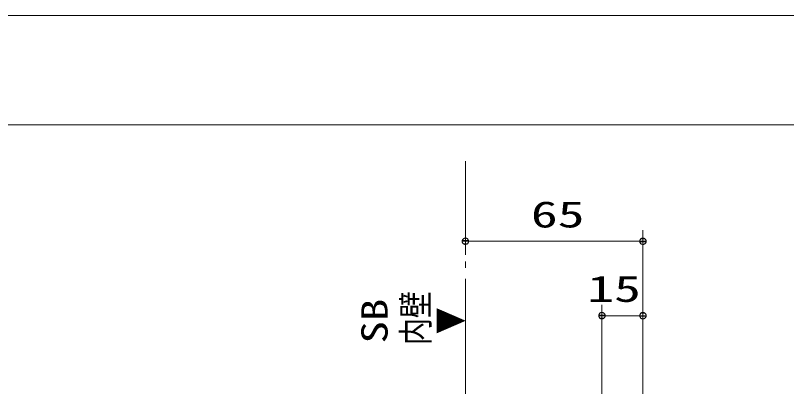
# Model space of a CAD drawing. Units: millimetres on the paper, with parts at other scales. Extents: x -305 to 305, y -152 to 152.
# Drawn here: x -120.4 to -49.8, y 114.6 to 148.5 of the extents above; entities that cross this region are included whole.
import ezdxf
from ezdxf.enums import TextEntityAlignment as Align

# ---------------------------------------------------------------- set-up
doc = ezdxf.new("R2010")
doc.units = ezdxf.units.MM
doc.linetypes.add('LONG_DOUBLE_CHAIN', pattern=[21.8, 18, -1, 0.6, -0.6, 0.6, -1])
for name, color, linetype, lineweight in [('0-2_0', 7, 'Continuous', 9), ('0-3_S3', 7, 'Continuous', 9), ('0-6_図面枠', 3, 'Continuous', 9), ('0-7_DEFPOINTS', 7, 'Continuous', 9)]:
    doc.layers.add(name, color=color, linetype=linetype, lineweight=lineweight)
doc.styles.add('ＭＳ ゴシック', font='')
doc.styles.get('ＭＳ ゴシック').set_extended_font_data('MS Gothic')

# ---------------------------------------------------------------- blocks, each defined once
blk = doc.blocks.new('_DOTSMALL')
at = {"layer": '0-2_0'}
for p, q in [((0.0746, 0.1), (-0.0746, 0.1)), ((0.1223, -0.0248), (-0.1223, -0.0248))]:
    blk.add_line(p, q, dxfattribs=at)
for points in [[(0.125, 0), (0.124, 0.0157), (0.1211, 0.0311), (0.1162, 0.046), (0.1095, 0.0602), (0.1011, 0.0735), (0.0911, 0.0856), (0.0797, 0.0963), (0.067, 0.1055), (0.0532, 0.1131), (0.0386, 0.1189), (0.0234, 0.1228), (0.0078, 0.1248), (-0.0078, 0.1248), (-0.0234, 0.1228), (-0.0386, 0.1189), (-0.0532, 0.1131), (-0.067, 0.1055), (-0.0797, 0.0963), (-0.0911, 0.0856), (-0.1011, 0.0735), (-0.1095, 0.0602), (-0.1162, 0.046), (-0.1211, 0.0311), (-0.124, 0.0157), (-0.125, 0), (0, 0)], [(-0.125, 0), (-0.124, -0.0157), (-0.1211, -0.0311), (-0.1162, -0.046), (-0.1095, -0.0602), (-0.1011, -0.0735), (-0.0911, -0.0856), (-0.0797, -0.0963), (-0.067, -0.1055), (-0.0532, -0.1131), (-0.0386, -0.1189), (-0.0234, -0.1228), (-0.0078, -0.1248), (0.0078, -0.1248), (0.0234, -0.1228), (0.0386, -0.1189), (0.0532, -0.1131), (0.067, -0.1055), (0.0797, -0.0963), (0.0911, -0.0856), (0.1011, -0.0735), (0.1095, -0.0602), (0.1162, -0.046), (0.1211, -0.0311), (0.124, -0.0157), (0.125, 0), (0, 0)]]:
    blk.add_lwpolyline(points, close=True, dxfattribs=at)

msp = doc.modelspace()

# ---------------------------------------------------------------- linework, layer by layer
at = {"layer": '0-3_S3', "linetype": 'LONG_DOUBLE_CHAIN'}
msp.add_line((-79.239, 106.399), (-79.239, 135.183), dxfattribs=at)
at = {"layer": '0-3_S3'}
for p, q in [((-62.99, 95.898), (-62.99, 128.845)), ((-79.239, 128.163), (-79.239, 126.845)), ((-79.239, 127.845), (-62.99, 127.845)), ((-62.989, 127.845), (-62.989, 120.038)), ((-66.74, 103.148), (-66.74, 122.038)), ((-66.74, 121.038), (-62.989, 121.038))]:
    msp.add_line(p, q, dxfattribs=at)
at = {"layer": '0-6_図面枠'}
msp.add_lwpolyline([(-291.017, -138.498), (108.983, -138.498), (108.983, 138.502), (-291.017, 138.502)], close=True, dxfattribs=at)
at = {"layer": '0-7_DEFPOINTS'}
msp.add_line((118.983, 148.502), (-301.017, 148.502), dxfattribs=at)

# ---------------------------------------------------------------- block references
at = {"layer": '0-3_S3', "xscale": 2.32, "yscale": 2.32, "rotation": 180}
for p in [(-79.239, 127.845), (-66.74, 121.038)]:
    msp.add_blockref('_DOTSMALL', p, dxfattribs=at)
at = {"layer": '0-3_S3', "xscale": 2.32, "yscale": 2.32}
for p in [(-62.99, 127.845), (-62.989, 121.038)]:
    msp.add_blockref('_DOTSMALL', p, dxfattribs=at)

# ---------------------------------------------------------------- texts
at = {"layer": '0-3_S3', "style": 'ＭＳ ゴシック', "width": 1.5}
for s, p in [('65', (-73.244, 128.382)), ('15', (-68.085, 121.575))]:
    msp.add_text(s, height=2.405, dxfattribs=at).set_placement(p, align=Align.BOTTOM_LEFT)
at = {"layer": '0-3_S3', "style": 'ＭＳ ゴシック'}
for s, width, p in [('内壁', 0.75, (-81.858, 118.358)), ('SB', 1.25, (-85.633, 118.497)), ('▼', 0.75, (-78.704, 119.341))]:
    msp.add_text(s, height=2.405, rotation=90, dxfattribs=dict(at, width=width)).set_placement(p, align=Align.BOTTOM_LEFT)

doc.saveas('drawing.dxf')
